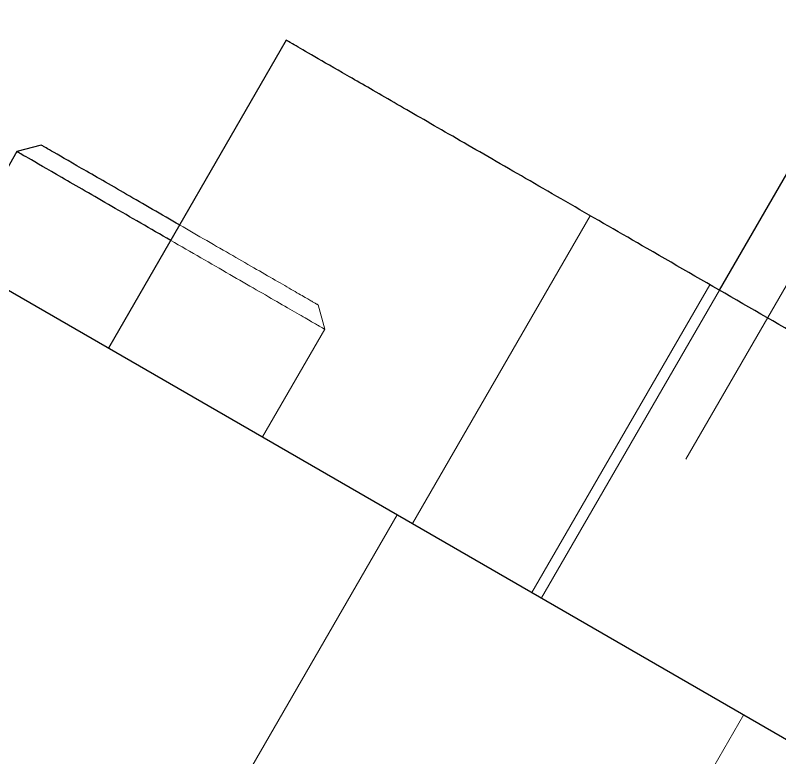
# Model space of a CAD drawing. Header units: millimetres. Extents: x 861 to 27901, y 673 to 17923.
# Drawn here: x 11266.72 to 11293.99, y 7022.21 to 7048.72 of the extents above; entities that cross this region are included whole.
import ezdxf

# ---------------------------------------------------------------- set-up
doc = ezdxf.new("R2010")
doc.units = ezdxf.units.MM
doc.header["$LTSCALE"] = 33.3
doc.linetypes.add('HIDDEN', pattern=[1.905, 1.27, -0.635])

msp = doc.modelspace()

# ---------------------------------------------------------------- linework, layer by layer
at = {"color": 1, "linetype": 'HIDDEN', "lineweight": 18}
for p, q in [((11311.794, 7069.496), (11277.107, 7009.416)), ((11287.233, 7041.563), (11280.89, 7030.577)), ((11285.156, 7028.114), (11291.499, 7039.1)), ((11285.499, 7027.916), (11291.842, 7038.902)), ((11277.763, 7037.509), (11277.531, 7038.376)), ((11275.543, 7033.664), (11277.763, 7037.509)), ((11280.349, 7030.889), (11270.439, 7013.723)), ((11292.709, 7023.753), (11282.798, 7006.588))]:
    msp.add_line(p, q, dxfattribs=at)
at = {"color": 7, "linetype": 'Continuous', "lineweight": 25}
for p, q in [((11291.842, 7038.902), (11300.564, 7054.008)), ((11242.581, 7052.695), (11379.915, 6973.405)), ((11276.393, 7047.822), (11270.05, 7036.836)), ((11267.643, 7044.084), (11266.777, 7043.852)), ((11266.777, 7043.852), (11264.557, 7040.007))]:
    msp.add_line(p, q, dxfattribs=at)
for points in [[(11289.267, 7040.389), (11288.34, 7040.924), (11286.484, 7041.995), (11283.978, 7043.443), (11281.745, 7044.732), (11279.85, 7045.826), (11278.328, 7046.704), (11277.225, 7047.341), (11276.524, 7047.746), (11276.436, 7047.797), (11276.393, 7047.822)], [(11272.587, 7041.23), (11271.939, 7041.604), (11270.644, 7042.352), (11269.01, 7043.296), (11267.866, 7043.956), (11267.718, 7044.041), (11267.643, 7044.084)], [(11272.27, 7040.681), (11271.55, 7041.096), (11270.111, 7041.927), (11268.295, 7042.976), (11267.025, 7043.709), (11266.859, 7043.805), (11266.777, 7043.852)], [(11345.915, 7007.683), (11343.646, 7008.993), (11339.11, 7011.612), (11332.037, 7015.695), (11324.85, 7019.845), (11317.591, 7024.036), (11310.332, 7028.227), (11303.144, 7032.377), (11296.071, 7036.46), (11291.535, 7039.079), (11289.267, 7040.389)]]:
    msp.add_open_spline(points, degree=3, dxfattribs=at)
at = {"color": 1, "linetype": 'HIDDEN', "lineweight": 18}
for points in [[(11277.531, 7038.376), (11277.457, 7038.419), (11277.308, 7038.504), (11276.165, 7039.165), (11274.531, 7040.108), (11273.235, 7040.856), (11272.587, 7041.23)], [(11277.763, 7037.509), (11277.68, 7037.557), (11277.515, 7037.652), (11276.245, 7038.386), (11274.429, 7039.434), (11272.99, 7040.265), (11272.27, 7040.681)]]:
    msp.add_open_spline(points, degree=3, dxfattribs=at)

doc.saveas('drawing.dxf')
